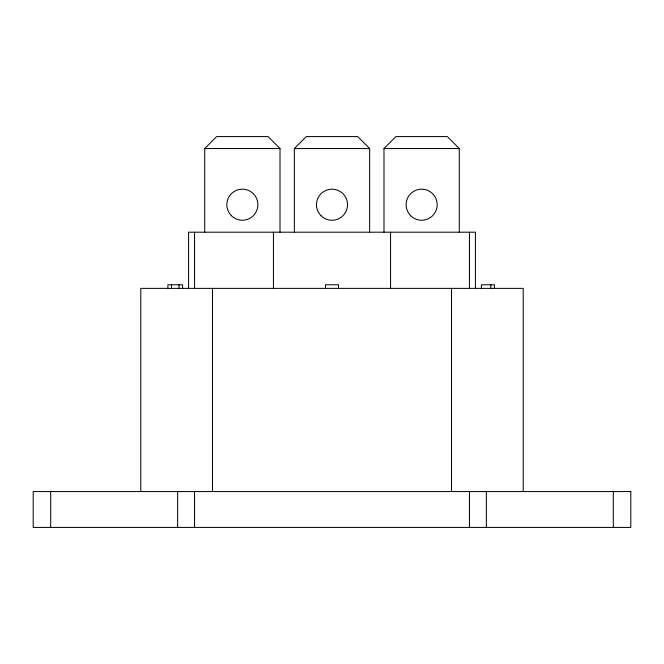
<?xml version="1.0" encoding="UTF-8"?>
<svg xmlns="http://www.w3.org/2000/svg" width="664" height="664" viewBox="0 0 664 664"><rect width="100%" height="100%" fill="white"/><g stroke="black" fill="none" stroke-linecap="round" stroke-linejoin="round"><path stroke-width="1" d="M204.711 232.201L204.711 148.537L216.663 136.585L268.057 136.585L280.009 148.537L280.009 232.201M294.351 232.201L294.351 148.537L306.303 136.585L357.697 136.585L369.649 148.537L369.649 232.201M383.991 232.201L383.991 148.537L395.943 136.585L447.337 136.585L459.289 148.537L459.289 232.201M204.711 148.537L280.009 148.537M294.351 148.537L369.649 148.537M383.991 148.537L459.289 148.537M613.295 491.559L613.295 527.415M523.232 491.559L523.232 288.375L140.768 288.375L140.768 491.559M494.423 288.375L494.423 284.79L481.4 284.79L481.4 288.375M490.837 284.79L490.837 288.375M486.347 491.559L486.347 527.415M475.424 288.375L475.424 232.201L188.576 232.201L188.576 288.375M469.448 232.201L469.448 288.375M469.448 491.559L469.448 527.415M451.52 288.375L451.52 491.559M390.565 232.201L390.565 288.375M338.515 288.375L338.515 284.79L325.484 284.79L325.484 288.375M273.435 232.201L273.435 288.375M212.48 288.375L212.48 491.559M194.552 232.201L194.552 288.375M194.552 491.559L194.552 527.415M182.6 288.375L182.6 284.79L167.901 284.79L167.901 288.375M179.014 284.79L179.014 288.375M177.653 491.559L177.653 527.415M171.486 284.79L171.486 288.375M50.705 491.559L50.705 527.415M630.8 491.559L33.2 491.559L33.2 527.415L630.8 527.415L630.8 491.559M321.011 215.7A15.538 15.538 0 0 0 347.006 208.737A15.538 15.538 0 0 0 327.974 189.705A15.538 15.538 0 0 0 321.011 215.7M231.371 215.7A15.538 15.538 0 0 0 257.366 208.737A15.538 15.538 0 0 0 238.334 189.705A15.538 15.538 0 0 0 231.371 215.7M410.651 215.7A15.538 15.538 0 0 0 436.646 208.737A15.538 15.538 0 0 0 417.614 189.705A15.538 15.538 0 0 0 410.651 215.7"/></g></svg>
